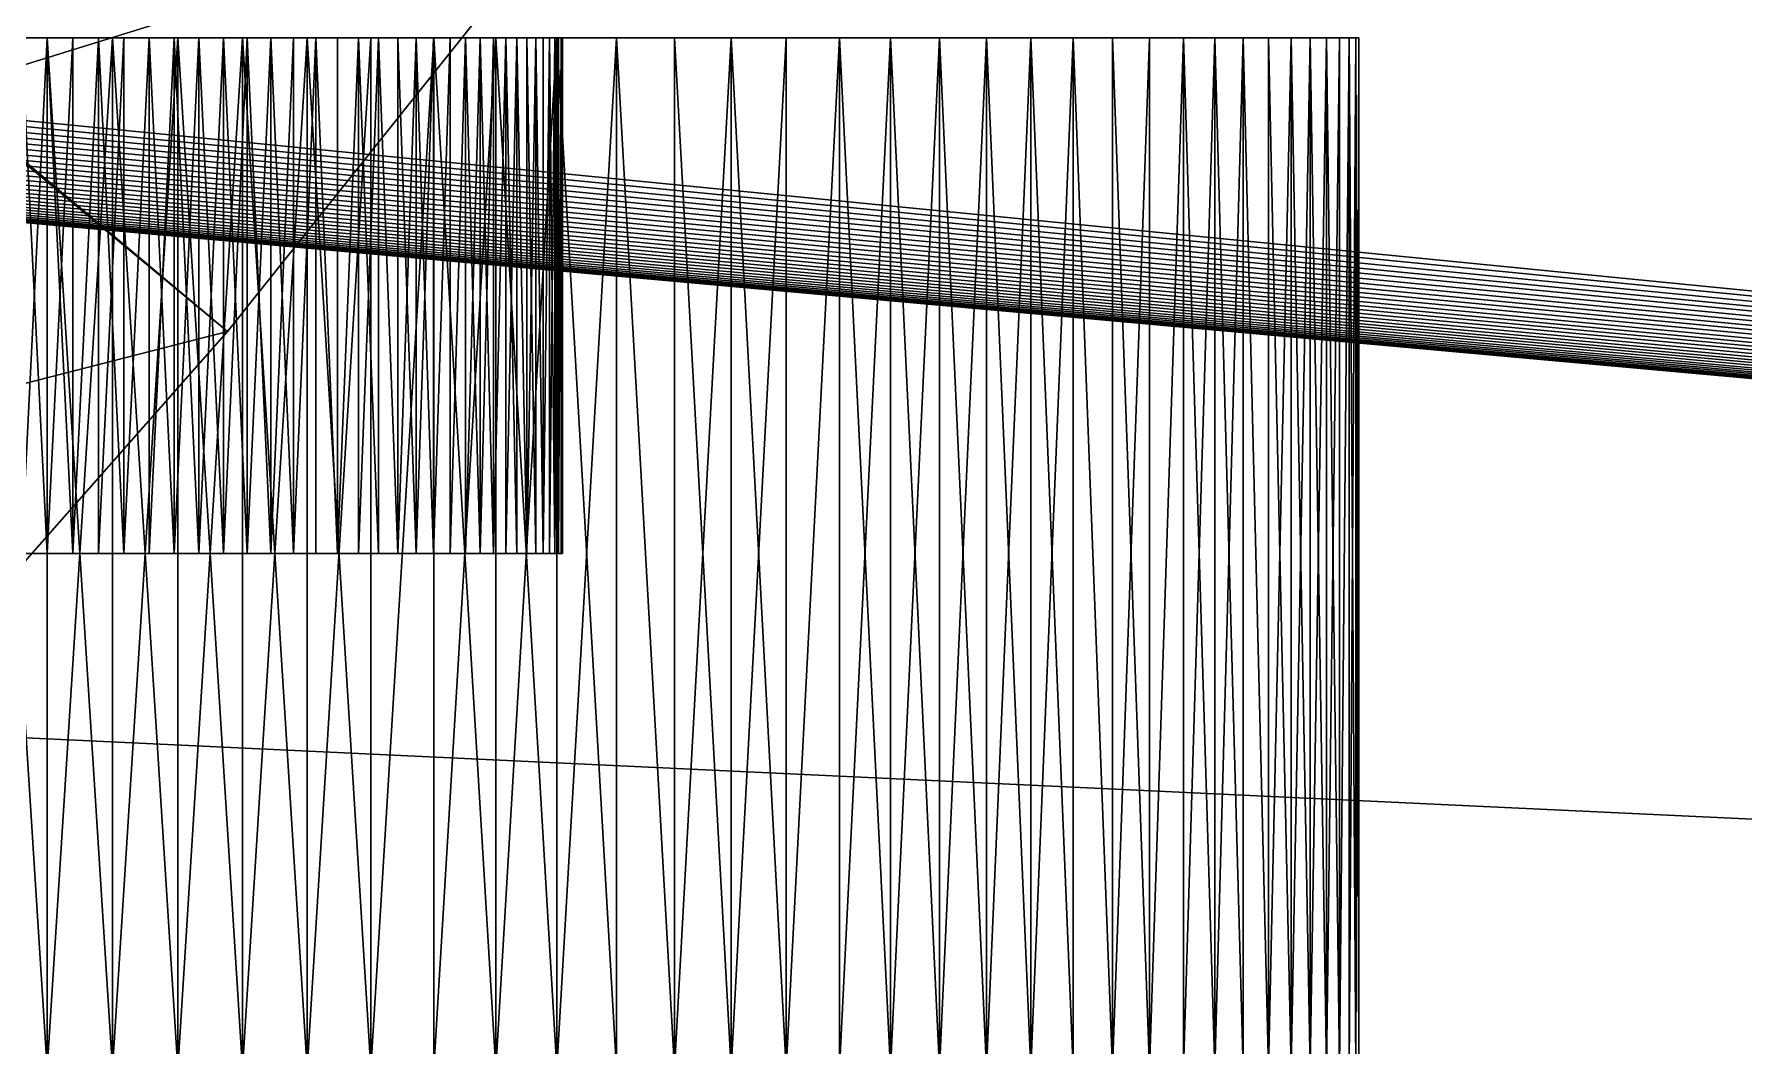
# Model space of a CAD drawing. Header units: millimetres. Extents: x 0 to 520, y -2 to 382.
# Drawn here: x 473.973 to 477.62, y 21.049 to 23.208 of the extents above; entities that cross this region are included whole.
import ezdxf

# ---------------------------------------------------------------- set-up
doc = ezdxf.new("R2010")
doc.units = ezdxf.units.MM

msp = doc.modelspace()

# ---------------------------------------------------------------- linework, layer by layer
at = {"layer": 'BRASS', "color": 52}
for points in [[(509.2, 369.2, 103), (10.8, 369.2, 103), (10.8, 10.8, 103)], [(509.2, 369.2, 103), (10.8, 10.8, 103), (509.2, 10.8, 103)], [(336.599, 36.5929, 86), (481.6847, 69.0037, 86), (499.5, 20.5, 86)], [(336.599, 36.5929, 86), (499.5, 20.5, 86), (336.5767, 36.5137, 86)], [(474.3851, 22.5731), (457.6853, 36.5859), (457.6127, 36.5036)], [(475.1312, 23.5087), (457.6853, 36.5859), (474.3851, 22.5731)], [(336.5767, 36.5137, 86), (499.5, 20.5, 86), (336.5505, 36.4357, 86)], [(474.3851, 22.5731), (457.6127, 36.5036), (473.5932, 21.6759)], [(336.5505, 36.4357, 86), (499.5, 20.5, 86), (336.5204, 36.3591, 86)], [(336.5204, 36.3591, 86), (499.5, 20.5, 86), (336.4866, 36.2841, 86)], [(336.4866, 36.2841, 86), (499.5, 20.5, 86), (336.4491, 36.2109, 86)], [(336.4491, 36.2109, 86), (499.5, 20.5, 86), (336.4079, 36.1396, 86)], [(336.4079, 36.1396, 86), (499.5, 20.5, 86), (336.3633, 36.0705, 86)], [(336.3633, 36.0705, 86), (499.5, 20.5, 86), (336.3153, 36.0037, 86)], [(336.3153, 36.0037, 86), (499.5, 20.5, 86), (336.264, 35.9394, 86)], [(336.264, 35.9394, 86), (499.5, 20.5, 86), (336.2095, 35.8777, 86)], [(336.2095, 35.8777, 86), (499.5, 20.5, 86), (336.1521, 35.8188, 86)], [(336.1521, 35.8188, 86), (499.5, 20.5, 86), (336.0918, 35.7629, 86)], [(336.0918, 35.7629, 86), (499.5, 20.5, 86), (336.0288, 35.71, 86)], [(336.0288, 35.71, 86), (499.5, 20.5, 86), (335.9632, 35.6603, 86)], [(335.9632, 35.6603, 86), (499.5, 20.5, 86), (335.8952, 35.614, 86)], [(335.8952, 35.614, 86), (499.5, 20.5, 86), (335.825, 35.5711, 86)], [(335.825, 35.5711, 86), (499.5, 20.5, 86), (335.7527, 35.5317, 86)], [(335.7527, 35.5317, 86), (499.5, 20.5, 86), (335.6786, 35.496, 86)], [(335.6786, 35.496, 86), (499.5, 20.5, 86), (335.6028, 35.4641, 86)], [(335.6028, 35.4641, 86), (499.5, 20.5, 86), (335.5255, 35.4359, 86)], [(335.5255, 35.4359, 86), (499.5, 20.5, 86), (335.4469, 35.4117, 86)], [(335.3672, 35.3914, 86), (499.5, 20.5, 86), (335.2865, 35.3751, 86)], [(335.4469, 35.4117, 86), (499.5, 20.5, 86), (335.3672, 35.3914, 86)], [(499.5, 20.5, 86), (20.5, 20.5, 86), (185.0411, 35.3505, 86)], [(499.5, 20.5, 86), (185.0411, 35.3505, 86), (334.9589, 35.3505, 86)], [(335.0411, 35.3505, 86), (499.5, 20.5, 86), (334.9589, 35.3505, 86)], [(335.1233, 35.3546, 86), (499.5, 20.5, 86), (335.0411, 35.3505, 86)], [(335.2052, 35.3628, 86), (499.5, 20.5, 86), (335.1233, 35.3546, 86)], [(335.2865, 35.3751, 86), (499.5, 20.5, 86), (335.2052, 35.3628, 86)], [(474.4935, 23.9917, -3), (475.1312, 23.5087, -3), (473.7722, 23.0873, -3)], [(474.4935, 23.9917, -3), (473.7722, 23.0873, -3), (473.7722, 23.0873, -4)], [(474.4935, 23.9917, -3), (473.7722, 23.0873, -4), (474.4935, 23.9917, -4)], [(475.1312, 23.5087, -4), (474.4935, 23.9917, -4), (473.7722, 23.0873, -4)], [(473.619, 23.2159, -13), (475.1312, 23.5087, -12), (474.3851, 22.5731, -12)], [(473.7722, 23.0873, -3), (475.1312, 23.5087, -3), (474.3851, 22.5731, -3)], [(475.1312, 23.5087, -4), (473.7722, 23.0873, -4), (474.3851, 22.5731, -4)], [(475.1312, 23.5087), (474.3851, 22.5731), (474.3851, 22.5731, -3)], [(475.1312, 23.5087), (474.3851, 22.5731, -3), (475.1312, 23.5087, -3)], [(475.1312, 23.5087, -4), (474.3851, 22.5731, -4), (474.3851, 22.5731, -12)], [(475.1312, 23.5087, -4), (474.3851, 22.5731, -12), (475.1312, 23.5087, -12)], [(473.619, 23.2159, -13), (474.3851, 22.5731, -12), (473.5932, 21.6759, -12)], [(473.7722, 23.0873, -3), (474.3851, 22.5731, -3), (473.0068, 22.22, -3)], [(474.3851, 22.5731, -4), (473.7722, 23.0873, -4), (473.0068, 22.22, -4)], [(473.0068, 22.22, -3), (474.3851, 22.5731, -3), (473.5932, 21.6759, -3)], [(474.3851, 22.5731, -4), (473.0068, 22.22, -4), (473.5932, 21.6759, -4)], [(473.5932, 21.6759), (473.5932, 21.6759, -3), (474.3851, 22.5731, -3)], [(474.3851, 22.5731), (473.5932, 21.6759), (474.3851, 22.5731, -3)], [(474.3851, 22.5731, -4), (473.5932, 21.6759, -4), (473.5932, 21.6759, -12)], [(474.3851, 22.5731, -4), (473.5932, 21.6759, -12), (474.3851, 22.5731, -12)]]:
    msp.add_3dface(points, dxfattribs=at)
at = {"layer": 'STEEL', "color": 8}
for points in [[(473.8604, 23.2, 42.2035), (474, 23.2, 42.2), (474, 21, 42.2)], [(473.8604, 23.2, 42.2035), (474, 21, 42.2), (473.8604, 21, 42.2035)], [(473.8604, 23.2, 47.7965), (473.8604, 21, 47.7965), (474, 21, 47.8)], [(474, 23.2, 47.8), (473.8604, 23.2, 47.7965), (474, 21, 47.8)], [(474, 23.2, 43.9), (474, 23.2, 42.2), (473.8604, 23.2, 42.2035)], [(474, 23.2, 43.9), (473.8604, 23.2, 42.2035), (473.9452, 23.2, 43.9014)], [(474, 23.2, 47.8), (473.9452, 23.2, 46.0986), (473.8604, 23.2, 47.7965)], [(474, 23.2, 47.8), (474, 23.2, 46.1), (473.9452, 23.2, 46.0986)], [(474, 23.2, 43.9), (473.9452, 23.2, 43.9014), (474, 22.1, 43.9)], [(474, 22.1, 43.9), (473.9452, 23.2, 43.9014), (473.9452, 22.1, 43.9014)], [(473.9452, 22.1, 46.0986), (474, 23.2, 46.1), (474, 22.1, 46.1)], [(473.9452, 23.2, 46.0986), (474, 23.2, 46.1), (473.9452, 22.1, 46.0986)], [(474.1396, 23.2, 47.7965), (474, 23.2, 47.8), (474, 21, 47.8)], [(474.1396, 23.2, 47.7965), (474, 21, 47.8), (474.1396, 21, 47.7965)], [(474, 23.2, 42.2), (474.1396, 23.2, 42.2035), (474.1396, 21, 42.2035)], [(474, 23.2, 42.2), (474.1396, 21, 42.2035), (474, 21, 42.2)], [(474.0548, 23.2, 43.9014), (474, 23.2, 42.2), (474, 23.2, 43.9)], [(474.0548, 23.2, 43.9014), (474.1396, 23.2, 42.2035), (474, 23.2, 42.2)], [(474, 23.2, 47.8), (474.0548, 23.2, 46.0986), (474, 23.2, 46.1)], [(474.1396, 23.2, 47.7965), (474.0548, 23.2, 46.0986), (474, 23.2, 47.8)], [(474, 23.2, 46.1), (474.0548, 23.2, 46.0986), (474, 22.1, 46.1)], [(474, 22.1, 46.1), (474.0548, 23.2, 46.0986), (474.0548, 22.1, 46.0986)], [(474.0548, 23.2, 43.9014), (474, 23.2, 43.9), (474.0548, 22.1, 43.9014)], [(474.0548, 22.1, 43.9014), (474, 23.2, 43.9), (474, 22.1, 43.9)], [(474.1095, 23.2, 43.9055), (474.1396, 23.2, 42.2035), (474.0548, 23.2, 43.9014)], [(474.2788, 23.2, 47.7861), (474.1095, 23.2, 46.0945), (474.0548, 23.2, 46.0986)], [(474.2788, 23.2, 47.7861), (474.0548, 23.2, 46.0986), (474.1396, 23.2, 47.7965)], [(474.0548, 22.1, 46.0986), (474.1095, 23.2, 46.0945), (474.1095, 22.1, 46.0945)], [(474.0548, 23.2, 46.0986), (474.1095, 23.2, 46.0945), (474.0548, 22.1, 46.0986)], [(474.1095, 22.1, 43.9055), (474.1095, 23.2, 43.9055), (474.0548, 22.1, 43.9014)], [(474.1095, 23.2, 43.9055), (474.0548, 23.2, 43.9014), (474.0548, 22.1, 43.9014)], [(474.1095, 23.2, 43.9055), (474.2788, 23.2, 42.2139), (474.1396, 23.2, 42.2035)], [(474.1639, 23.2, 43.9123), (474.2788, 23.2, 42.2139), (474.1095, 23.2, 43.9055)], [(474.4173, 23.2, 47.7687), (474.1639, 23.2, 46.0877), (474.1095, 23.2, 46.0945)], [(474.4173, 23.2, 47.7687), (474.1095, 23.2, 46.0945), (474.2788, 23.2, 47.7861)], [(474.1095, 22.1, 46.0945), (474.1639, 23.2, 46.0877), (474.1639, 22.1, 46.0877)], [(474.1095, 23.2, 46.0945), (474.1639, 23.2, 46.0877), (474.1095, 22.1, 46.0945)], [(474.1639, 22.1, 43.9123), (474.1095, 23.2, 43.9055), (474.1095, 22.1, 43.9055)], [(474.1639, 23.2, 43.9123), (474.1095, 23.2, 43.9055), (474.1639, 22.1, 43.9123)], [(474.2788, 23.2, 47.7861), (474.1396, 21, 47.7965), (474.2788, 21, 47.7861)], [(474.2788, 23.2, 47.7861), (474.1396, 23.2, 47.7965), (474.1396, 21, 47.7965)], [(474.1396, 23.2, 42.2035), (474.2788, 23.2, 42.2139), (474.2788, 21, 42.2139)], [(474.1396, 23.2, 42.2035), (474.2788, 21, 42.2139), (474.1396, 21, 42.2035)], [(474.1639, 23.2, 43.9123), (474.4173, 23.2, 42.2313), (474.2788, 23.2, 42.2139)], [(474.218, 23.2, 43.9218), (474.4173, 23.2, 42.2313), (474.1639, 23.2, 43.9123)], [(474.5548, 23.2, 47.7445), (474.218, 23.2, 46.0782), (474.1639, 23.2, 46.0877)], [(474.5548, 23.2, 47.7445), (474.1639, 23.2, 46.0877), (474.4173, 23.2, 47.7687)], [(474.1639, 22.1, 46.0877), (474.218, 23.2, 46.0782), (474.218, 22.1, 46.0782)], [(474.1639, 23.2, 46.0877), (474.218, 23.2, 46.0782), (474.1639, 22.1, 46.0877)], [(474.218, 22.1, 43.9218), (474.218, 23.2, 43.9218), (474.1639, 22.1, 43.9123)], [(474.218, 23.2, 43.9218), (474.1639, 23.2, 43.9123), (474.1639, 22.1, 43.9123)], [(474.218, 23.2, 43.9218), (474.5548, 23.2, 42.2555), (474.4173, 23.2, 42.2313)], [(474.2714, 23.2, 43.934), (474.5548, 23.2, 42.2555), (474.218, 23.2, 43.9218)], [(474.6909, 23.2, 47.7134), (474.2714, 23.2, 46.066), (474.218, 23.2, 46.0782)], [(474.6909, 23.2, 47.7134), (474.218, 23.2, 46.0782), (474.5548, 23.2, 47.7445)], [(474.218, 22.1, 46.0782), (474.2714, 23.2, 46.066), (474.2714, 22.1, 46.066)], [(474.218, 23.2, 46.0782), (474.2714, 23.2, 46.066), (474.218, 22.1, 46.0782)], [(474.2714, 22.1, 43.934), (474.218, 23.2, 43.9218), (474.218, 22.1, 43.9218)], [(474.2714, 23.2, 43.934), (474.218, 23.2, 43.9218), (474.2714, 22.1, 43.934)], [(474.2714, 23.2, 43.934), (474.6909, 23.2, 42.2866), (474.5548, 23.2, 42.2555)], [(474.3242, 23.2, 43.9489), (474.6909, 23.2, 42.2866), (474.2714, 23.2, 43.934)], [(474.8253, 23.2, 47.6756), (474.2714, 23.2, 46.066), (474.6909, 23.2, 47.7134)], [(474.8253, 23.2, 47.6756), (474.3242, 23.2, 46.0511), (474.2714, 23.2, 46.066)], [(474.2714, 22.1, 46.066), (474.3242, 23.2, 46.0511), (474.3242, 22.1, 46.0511)], [(474.2714, 23.2, 46.066), (474.3242, 23.2, 46.0511), (474.2714, 22.1, 46.066)], [(474.3242, 22.1, 43.9489), (474.2714, 23.2, 43.934), (474.2714, 22.1, 43.934)], [(474.3242, 23.2, 43.9489), (474.2714, 23.2, 43.934), (474.3242, 22.1, 43.9489)], [(474.4173, 23.2, 47.7687), (474.2788, 21, 47.7861), (474.4173, 21, 47.7687)], [(474.4173, 23.2, 47.7687), (474.2788, 23.2, 47.7861), (474.2788, 21, 47.7861)], [(474.2788, 23.2, 42.2139), (474.4173, 21, 42.2313), (474.2788, 21, 42.2139)], [(474.2788, 23.2, 42.2139), (474.4173, 23.2, 42.2313), (474.4173, 21, 42.2313)], [(474.3242, 23.2, 43.9489), (474.8253, 23.2, 42.3244), (474.6909, 23.2, 42.2866)], [(474.3762, 23.2, 43.9663), (474.8253, 23.2, 42.3244), (474.3242, 23.2, 43.9489)], [(474.8253, 23.2, 47.6756), (474.3762, 23.2, 46.0337), (474.3242, 23.2, 46.0511)], [(474.3242, 22.1, 46.0511), (474.3762, 23.2, 46.0337), (474.3762, 22.1, 46.0337)], [(474.3242, 23.2, 46.0511), (474.3762, 23.2, 46.0337), (474.3242, 22.1, 46.0511)], [(474.3762, 23.2, 43.9663), (474.3242, 23.2, 43.9489), (474.3762, 22.1, 43.9663)], [(474.3762, 22.1, 43.9663), (474.3242, 23.2, 43.9489), (474.3242, 22.1, 43.9489)], [(474.3762, 23.2, 43.9663), (474.9577, 23.2, 42.3689), (474.8253, 23.2, 42.3244)], [(474.4273, 23.2, 43.9864), (474.9577, 23.2, 42.3689), (474.3762, 23.2, 43.9663)], [(474.9577, 23.2, 47.6311), (474.4273, 23.2, 46.0136), (474.3762, 23.2, 46.0337)], [(474.9577, 23.2, 47.6311), (474.3762, 23.2, 46.0337), (474.8253, 23.2, 47.6756)], [(474.3762, 22.1, 46.0337), (474.4273, 23.2, 46.0136), (474.4273, 22.1, 46.0136)], [(474.3762, 23.2, 46.0337), (474.4273, 23.2, 46.0136), (474.3762, 22.1, 46.0337)], [(474.4273, 23.2, 43.9864), (474.3762, 23.2, 43.9663), (474.4273, 22.1, 43.9864)], [(474.4273, 22.1, 43.9864), (474.3762, 23.2, 43.9663), (474.3762, 22.1, 43.9663)], [(474.5548, 23.2, 47.7445), (474.4173, 21, 47.7687), (474.5548, 21, 47.7445)], [(474.5548, 23.2, 47.7445), (474.4173, 23.2, 47.7687), (474.4173, 21, 47.7687)], [(474.4173, 23.2, 42.2313), (474.5548, 21, 42.2555), (474.4173, 21, 42.2313)], [(474.4173, 23.2, 42.2313), (474.5548, 23.2, 42.2555), (474.5548, 21, 42.2555)], [(474.4273, 23.2, 43.9864), (475.0876, 23.2, 42.4199), (474.9577, 23.2, 42.3689)], [(474.4773, 23.2, 44.0089), (475.0876, 23.2, 42.4199), (474.4273, 23.2, 43.9864)], [(475.0876, 23.2, 47.5801), (474.4273, 23.2, 46.0136), (474.9577, 23.2, 47.6311)], [(475.0876, 23.2, 47.5801), (474.4773, 23.2, 45.9911), (474.4273, 23.2, 46.0136)], [(474.4273, 22.1, 46.0136), (474.4773, 23.2, 45.9911), (474.4773, 22.1, 45.9911)], [(474.4273, 23.2, 46.0136), (474.4773, 23.2, 45.9911), (474.4273, 22.1, 46.0136)], [(474.4773, 23.2, 44.0089), (474.4273, 23.2, 43.9864), (474.4773, 22.1, 44.0089)], [(474.4773, 22.1, 44.0089), (474.4273, 23.2, 43.9864), (474.4273, 22.1, 43.9864)], [(474.4773, 23.2, 44.0089), (475.2149, 23.2, 42.4773), (475.0876, 23.2, 42.4199)], [(474.5261, 23.2, 44.034), (475.2149, 23.2, 42.4773), (474.4773, 23.2, 44.0089)], [(475.2149, 23.2, 47.5227), (474.4773, 23.2, 45.9911), (475.0876, 23.2, 47.5801)], [(475.3391, 23.2, 47.459), (474.4773, 23.2, 45.9911), (475.2149, 23.2, 47.5227)], [(475.3391, 23.2, 47.459), (474.5261, 23.2, 45.966), (474.4773, 23.2, 45.9911)], [(474.4773, 22.1, 45.9911), (474.4773, 23.2, 45.9911), (474.5261, 22.1, 45.966)], [(474.4773, 23.2, 45.9911), (474.5261, 23.2, 45.966), (474.5261, 22.1, 45.966)], [(474.5261, 22.1, 44.034), (474.5261, 23.2, 44.034), (474.4773, 22.1, 44.0089)], [(474.5261, 23.2, 44.034), (474.4773, 23.2, 44.0089), (474.4773, 22.1, 44.0089)], [(474.5261, 23.2, 44.034), (475.3391, 23.2, 42.541), (475.2149, 23.2, 42.4773)], [(474.5736, 23.2, 44.0614), (475.3391, 23.2, 42.541), (474.5261, 23.2, 44.034)], [(475.46, 23.2, 47.3892), (474.5261, 23.2, 45.966), (475.3391, 23.2, 47.459)], [(475.46, 23.2, 47.3892), (474.5736, 23.2, 45.9386), (474.5261, 23.2, 45.966)], [(474.5261, 23.2, 45.966), (474.5736, 23.2, 45.9386), (474.5261, 22.1, 45.966)], [(474.5261, 22.1, 45.966), (474.5736, 23.2, 45.9386), (474.5736, 22.1, 45.9386)], [(474.5736, 22.1, 44.0614), (474.5736, 23.2, 44.0614), (474.5261, 22.1, 44.034)], [(474.5736, 23.2, 44.0614), (474.5261, 23.2, 44.034), (474.5261, 22.1, 44.034)], [(474.6909, 23.2, 47.7134), (474.5548, 21, 47.7445), (474.6909, 21, 47.7134)], [(474.6909, 23.2, 47.7134), (474.5548, 23.2, 47.7445), (474.5548, 21, 47.7445)], [(474.5548, 23.2, 42.2555), (474.6909, 21, 42.2866), (474.5548, 21, 42.2555)], [(474.5548, 23.2, 42.2555), (474.6909, 23.2, 42.2866), (474.6909, 21, 42.2866)], [(474.5736, 23.2, 44.0614), (475.46, 23.2, 42.6108), (475.3391, 23.2, 42.541)], [(474.6197, 23.2, 44.0911), (475.46, 23.2, 42.6108), (474.5736, 23.2, 44.0614)], [(475.46, 23.2, 47.3892), (474.6197, 23.2, 45.9089), (474.5736, 23.2, 45.9386)], [(474.5736, 22.1, 45.9386), (474.5736, 23.2, 45.9386), (474.6197, 22.1, 45.9089)], [(474.5736, 23.2, 45.9386), (474.6197, 23.2, 45.9089), (474.6197, 22.1, 45.9089)], [(474.6197, 23.2, 44.0911), (474.5736, 23.2, 44.0614), (474.6197, 22.1, 44.0911)], [(474.6197, 22.1, 44.0911), (474.5736, 23.2, 44.0614), (474.5736, 22.1, 44.0614)], [(474.6197, 23.2, 44.0911), (475.5773, 23.2, 42.6865), (475.46, 23.2, 42.6108)], [(474.6642, 23.2, 44.1232), (475.5773, 23.2, 42.6865), (474.6197, 23.2, 44.0911)], [(475.5773, 23.2, 47.3135), (474.6197, 23.2, 45.9089), (475.46, 23.2, 47.3892)], [(475.6907, 23.2, 47.232), (474.6197, 23.2, 45.9089), (475.5773, 23.2, 47.3135)], [(475.6907, 23.2, 47.232), (474.6642, 23.2, 45.8768), (474.6197, 23.2, 45.9089)], [(474.6197, 23.2, 45.9089), (474.6642, 23.2, 45.8768), (474.6197, 22.1, 45.9089)], [(474.6197, 22.1, 45.9089), (474.6642, 23.2, 45.8768), (474.6642, 22.1, 45.8768)], [(474.6642, 22.1, 44.1232), (474.6642, 23.2, 44.1232), (474.6197, 22.1, 44.0911)], [(474.6642, 23.2, 44.1232), (474.6197, 23.2, 44.0911), (474.6197, 22.1, 44.0911)], [(474.6642, 23.2, 44.1232), (475.6907, 23.2, 42.768), (475.5773, 23.2, 42.6865)], [(474.7071, 23.2, 44.1574), (475.6907, 23.2, 42.768), (474.6642, 23.2, 44.1232)], [(475.6907, 23.2, 47.232), (474.7071, 23.2, 45.8426), (474.6642, 23.2, 45.8768)], [(474.6642, 23.2, 45.8768), (474.7071, 23.2, 45.8426), (474.6642, 22.1, 45.8768)], [(474.6642, 22.1, 45.8768), (474.7071, 23.2, 45.8426), (474.7071, 22.1, 45.8426)], [(474.7071, 23.2, 44.1574), (474.6642, 23.2, 44.1232), (474.7071, 22.1, 44.1574)], [(474.7071, 22.1, 44.1574), (474.6642, 23.2, 44.1232), (474.6642, 22.1, 44.1232)], [(474.8253, 23.2, 47.6756), (474.6909, 21, 47.7134), (474.8253, 21, 47.6756)], [(474.8253, 23.2, 47.6756), (474.6909, 23.2, 47.7134), (474.6909, 21, 47.7134)], [(474.8253, 23.2, 42.3244), (474.8253, 21, 42.3244), (474.6909, 21, 42.2866)], [(474.6909, 23.2, 42.2866), (474.8253, 23.2, 42.3244), (474.6909, 21, 42.2866)], [(474.7071, 23.2, 44.1574), (475.7998, 23.2, 42.8551), (475.6907, 23.2, 42.768)], [(474.7482, 23.2, 44.1936), (475.7998, 23.2, 42.8551), (474.7071, 23.2, 44.1574)], [(475.7998, 23.2, 47.1449), (474.7071, 23.2, 45.8426), (475.6907, 23.2, 47.232)], [(475.9045, 23.2, 47.0525), (474.7482, 23.2, 45.8064), (474.7071, 23.2, 45.8426)], [(475.9045, 23.2, 47.0525), (474.7071, 23.2, 45.8426), (475.7998, 23.2, 47.1449)], [(474.7071, 22.1, 45.8426), (474.7071, 23.2, 45.8426), (474.7482, 22.1, 45.8064)], [(474.7071, 23.2, 45.8426), (474.7482, 23.2, 45.8064), (474.7482, 22.1, 45.8064)], [(474.7482, 23.2, 44.1936), (474.7071, 23.2, 44.1574), (474.7482, 22.1, 44.1936)], [(474.7482, 22.1, 44.1936), (474.7071, 23.2, 44.1574), (474.7071, 22.1, 44.1574)], [(474.7482, 23.2, 44.1936), (475.9045, 23.2, 42.9475), (475.7998, 23.2, 42.8551)], [(474.7875, 23.2, 44.2319), (475.9045, 23.2, 42.9475), (474.7482, 23.2, 44.1936)], [(476.0044, 23.2, 46.9551), (474.7875, 23.2, 45.7681), (474.7482, 23.2, 45.8064)], [(476.0044, 23.2, 46.9551), (474.7482, 23.2, 45.8064), (475.9045, 23.2, 47.0525)], [(474.7482, 23.2, 45.8064), (474.7875, 23.2, 45.7681), (474.7482, 22.1, 45.8064)], [(474.7482, 22.1, 45.8064), (474.7875, 23.2, 45.7681), (474.7875, 22.1, 45.7681)], [(474.7875, 23.2, 44.2319), (474.7482, 23.2, 44.1936), (474.7875, 22.1, 44.2319)], [(474.7875, 22.1, 44.2319), (474.7482, 23.2, 44.1936), (474.7482, 22.1, 44.1936)], [(476.0044, 23.2, 43.0449), (475.9045, 23.2, 42.9475), (474.7875, 23.2, 44.2319)], [(476.0994, 23.2, 43.1473), (476.0044, 23.2, 43.0449), (474.7875, 23.2, 44.2319)], [(476.0994, 23.2, 43.1473), (474.7875, 23.2, 44.2319), (474.8248, 23.2, 44.2721)], [(476.0044, 23.2, 46.9551), (474.8248, 23.2, 45.7279), (474.7875, 23.2, 45.7681)], [(474.7875, 23.2, 45.7681), (474.8248, 23.2, 45.7279), (474.7875, 22.1, 45.7681)], [(474.7875, 22.1, 45.7681), (474.8248, 23.2, 45.7279), (474.8248, 22.1, 45.7279)], [(474.8248, 23.2, 44.2721), (474.7875, 23.2, 44.2319), (474.8248, 22.1, 44.2721)], [(474.8248, 22.1, 44.2721), (474.7875, 23.2, 44.2319), (474.7875, 22.1, 44.2319)], [(476.0994, 23.2, 43.1473), (474.8248, 23.2, 44.2721), (474.86, 23.2, 44.3142)], [(476.0994, 23.2, 46.8527), (474.86, 23.2, 45.6858), (474.8248, 23.2, 45.7279)], [(476.0044, 23.2, 46.9551), (476.0994, 23.2, 46.8527), (474.8248, 23.2, 45.7279)], [(474.8248, 23.2, 45.7279), (474.86, 23.2, 45.6858), (474.8248, 22.1, 45.7279)], [(474.8248, 22.1, 45.7279), (474.86, 23.2, 45.6858), (474.86, 22.1, 45.6858)], [(474.86, 22.1, 44.3142), (474.86, 23.2, 44.3142), (474.8248, 22.1, 44.2721)], [(474.86, 23.2, 44.3142), (474.8248, 23.2, 44.2721), (474.8248, 22.1, 44.2721)], [(474.9577, 23.2, 47.6311), (474.8253, 21, 47.6756), (474.9577, 21, 47.6311)], [(474.9577, 23.2, 47.6311), (474.8253, 23.2, 47.6756), (474.8253, 21, 47.6756)], [(474.8253, 23.2, 42.3244), (474.9577, 23.2, 42.3689), (474.9577, 21, 42.3689)], [(474.8253, 23.2, 42.3244), (474.9577, 21, 42.3689), (474.8253, 21, 42.3244)], [(476.1891, 23.2, 43.2542), (476.0994, 23.2, 43.1473), (474.86, 23.2, 44.3142)], [(476.1891, 23.2, 43.2542), (474.86, 23.2, 44.3142), (474.8931, 23.2, 44.3579)], [(476.1891, 23.2, 46.7458), (474.8931, 23.2, 45.6421), (474.86, 23.2, 45.6858)], [(476.0994, 23.2, 46.8527), (476.1891, 23.2, 46.7458), (474.86, 23.2, 45.6858)], [(474.86, 23.2, 45.6858), (474.8931, 23.2, 45.6421), (474.86, 22.1, 45.6858)], [(474.86, 22.1, 45.6858), (474.8931, 23.2, 45.6421), (474.8931, 22.1, 45.6421)], [(474.8931, 22.1, 44.3579), (474.8931, 23.2, 44.3579), (474.86, 22.1, 44.3142)], [(474.8931, 23.2, 44.3579), (474.86, 23.2, 44.3142), (474.86, 22.1, 44.3142)], [(476.2734, 23.2, 43.3655), (476.1891, 23.2, 43.2542), (474.8931, 23.2, 44.3579)], [(476.3521, 23.2, 43.4809), (476.2734, 23.2, 43.3655), (474.8931, 23.2, 44.3579)], [(476.3521, 23.2, 43.4809), (474.8931, 23.2, 44.3579), (474.924, 23.2, 44.4032)], [(476.2734, 23.2, 46.6345), (474.924, 23.2, 45.5968), (474.8931, 23.2, 45.6421)], [(476.1891, 23.2, 46.7458), (476.2734, 23.2, 46.6345), (474.8931, 23.2, 45.6421)], [(474.8931, 23.2, 45.6421), (474.924, 23.2, 45.5968), (474.8931, 22.1, 45.6421)], [(474.8931, 22.1, 45.6421), (474.924, 23.2, 45.5968), (474.924, 22.1, 45.5968)], [(474.924, 23.2, 44.4032), (474.8931, 23.2, 44.3579), (474.924, 22.1, 44.4032)], [(474.924, 22.1, 44.4032), (474.8931, 23.2, 44.3579), (474.8931, 22.1, 44.3579)], [(476.4249, 23.2, 43.6), (474.924, 23.2, 44.4032), (474.9526, 23.2, 44.45)], [(476.4249, 23.2, 43.6), (476.3521, 23.2, 43.4809), (474.924, 23.2, 44.4032)], [(476.3521, 23.2, 46.5191), (474.9526, 23.2, 45.55), (474.924, 23.2, 45.5968)], [(476.2734, 23.2, 46.6345), (476.3521, 23.2, 46.5191), (474.924, 23.2, 45.5968)], [(474.924, 23.2, 45.5968), (474.9526, 23.2, 45.55), (474.924, 22.1, 45.5968)], [(474.924, 22.1, 45.5968), (474.9526, 23.2, 45.55), (474.9526, 22.1, 45.55)], [(474.9526, 23.2, 44.45), (474.924, 23.2, 44.4032), (474.9526, 22.1, 44.45)], [(474.9526, 22.1, 44.45), (474.924, 23.2, 44.4032), (474.924, 22.1, 44.4032)], [(476.4249, 23.2, 43.6), (474.9526, 23.2, 44.45), (474.9789, 23.2, 44.4982)], [(476.4249, 23.2, 46.4), (474.9789, 23.2, 45.5018), (474.9526, 23.2, 45.55)], [(476.3521, 23.2, 46.5191), (476.4249, 23.2, 46.4), (474.9526, 23.2, 45.55)], [(474.9526, 23.2, 45.55), (474.9789, 23.2, 45.5018), (474.9526, 22.1, 45.55)], [(474.9526, 22.1, 45.55), (474.9789, 23.2, 45.5018), (474.9789, 22.1, 45.5018)], [(474.9789, 22.1, 44.4982), (474.9789, 23.2, 44.4982), (474.9526, 22.1, 44.45)], [(474.9789, 23.2, 44.4982), (474.9526, 23.2, 44.45), (474.9526, 22.1, 44.45)], [(475.0876, 23.2, 47.5801), (474.9577, 21, 47.6311), (475.0876, 21, 47.5801)], [(475.0876, 23.2, 47.5801), (474.9577, 23.2, 47.6311), (474.9577, 21, 47.6311)], [(474.9577, 23.2, 42.3689), (475.0876, 23.2, 42.4199), (475.0876, 21, 42.4199)], [(474.9577, 23.2, 42.3689), (475.0876, 21, 42.4199), (474.9577, 21, 42.3689)], [(476.4916, 23.2, 43.7226), (476.4249, 23.2, 43.6), (474.9789, 23.2, 44.4982)], [(476.5522, 23.2, 43.8484), (476.4916, 23.2, 43.7226), (474.9789, 23.2, 44.4982)], [(476.5522, 23.2, 43.8484), (474.9789, 23.2, 44.4982), (475.0027, 23.2, 44.5476)], [(476.4916, 23.2, 46.2774), (475.0027, 23.2, 45.4524), (474.9789, 23.2, 45.5018)], [(476.4249, 23.2, 46.4), (476.4916, 23.2, 46.2774), (474.9789, 23.2, 45.5018)], [(474.9789, 22.1, 45.5018), (475.0027, 23.2, 45.4524), (475.0027, 22.1, 45.4524)], [(474.9789, 23.2, 45.5018), (475.0027, 23.2, 45.4524), (474.9789, 22.1, 45.5018)], [(475.0027, 23.2, 44.5476), (474.9789, 23.2, 44.4982), (475.0027, 22.1, 44.5476)], [(475.0027, 22.1, 44.5476), (474.9789, 23.2, 44.4982), (474.9789, 22.1, 44.4982)], [(476.5522, 23.2, 43.8484), (475.0027, 23.2, 44.5476), (475.024, 23.2, 44.5981)], [(476.5522, 23.2, 46.1516), (475.024, 23.2, 45.4019), (475.0027, 23.2, 45.4524)], [(476.4916, 23.2, 46.2774), (476.5522, 23.2, 46.1516), (475.0027, 23.2, 45.4524)], [(475.0027, 22.1, 45.4524), (475.0027, 23.2, 45.4524), (475.024, 22.1, 45.4019)], [(475.0027, 23.2, 45.4524), (475.024, 23.2, 45.4019), (475.024, 22.1, 45.4019)], [(475.024, 23.2, 44.5981), (475.0027, 23.2, 44.5476), (475.024, 22.1, 44.5981)], [(475.024, 22.1, 44.5981), (475.0027, 23.2, 44.5476), (475.0027, 22.1, 44.5476)], [(476.6064, 23.2, 43.977), (476.5522, 23.2, 43.8484), (475.024, 23.2, 44.5981)], [(476.6542, 23.2, 44.1082), (476.6064, 23.2, 43.977), (475.024, 23.2, 44.5981)], [(476.6542, 23.2, 44.1082), (475.024, 23.2, 44.5981), (475.0427, 23.2, 44.6497)], [(476.6542, 23.2, 45.8918), (475.0427, 23.2, 45.3503), (475.024, 23.2, 45.4019)], [(476.6064, 23.2, 46.023), (476.6542, 23.2, 45.8918), (475.024, 23.2, 45.4019)], [(476.5522, 23.2, 46.1516), (476.6064, 23.2, 46.023), (475.024, 23.2, 45.4019)], [(475.024, 22.1, 45.4019), (475.024, 23.2, 45.4019), (475.0427, 22.1, 45.3503)], [(475.024, 23.2, 45.4019), (475.0427, 23.2, 45.3503), (475.0427, 22.1, 45.3503)], [(475.0427, 22.1, 44.6497), (475.0427, 23.2, 44.6497), (475.024, 22.1, 44.5981)], [(475.0427, 23.2, 44.6497), (475.024, 23.2, 44.5981), (475.024, 22.1, 44.5981)], [(476.6542, 23.2, 44.1082), (475.0427, 23.2, 44.6497), (475.0589, 23.2, 44.7021)], [(476.6542, 23.2, 45.8918), (475.0589, 23.2, 45.2979), (475.0427, 23.2, 45.3503)], [(475.0427, 22.1, 45.3503), (475.0427, 23.2, 45.3503), (475.0589, 22.1, 45.2979)], [(475.0427, 23.2, 45.3503), (475.0589, 23.2, 45.2979), (475.0589, 22.1, 45.2979)], [(475.0589, 23.2, 44.7021), (475.0427, 23.2, 44.6497), (475.0589, 22.1, 44.7021)], [(475.0589, 22.1, 44.7021), (475.0427, 23.2, 44.6497), (475.0427, 22.1, 44.6497)], [(476.6953, 23.2, 44.2416), (476.6542, 23.2, 44.1082), (475.0589, 23.2, 44.7021)], [(476.7298, 23.2, 44.3769), (475.0589, 23.2, 44.7021), (475.0724, 23.2, 44.7552)], [(476.7298, 23.2, 44.3769), (476.6953, 23.2, 44.2416), (475.0589, 23.2, 44.7021)], [(476.6953, 23.2, 45.7584), (475.0724, 23.2, 45.2448), (475.0589, 23.2, 45.2979)], [(476.6542, 23.2, 45.8918), (476.6953, 23.2, 45.7584), (475.0589, 23.2, 45.2979)], [(475.0589, 22.1, 45.2979), (475.0724, 23.2, 45.2448), (475.0724, 22.1, 45.2448)], [(475.0589, 23.2, 45.2979), (475.0724, 23.2, 45.2448), (475.0589, 22.1, 45.2979)], [(475.0724, 22.1, 44.7552), (475.0724, 23.2, 44.7552), (475.0589, 22.1, 44.7021)], [(475.0724, 23.2, 44.7552), (475.0589, 23.2, 44.7021), (475.0589, 22.1, 44.7021)], [(476.7575, 23.2, 44.5138), (475.0724, 23.2, 44.7552), (475.0833, 23.2, 44.809)], [(476.7575, 23.2, 44.5138), (476.7298, 23.2, 44.3769), (475.0724, 23.2, 44.7552)], [(476.7298, 23.2, 45.6231), (475.0833, 23.2, 45.191), (475.0724, 23.2, 45.2448)], [(476.6953, 23.2, 45.7584), (476.7298, 23.2, 45.6231), (475.0724, 23.2, 45.2448)], [(475.0724, 22.1, 45.2448), (475.0833, 23.2, 45.191), (475.0833, 22.1, 45.191)], [(475.0724, 23.2, 45.2448), (475.0833, 23.2, 45.191), (475.0724, 22.1, 45.2448)], [(475.0833, 22.1, 44.809), (475.0724, 23.2, 44.7552), (475.0724, 22.1, 44.7552)], [(475.0833, 23.2, 44.809), (475.0724, 23.2, 44.7552), (475.0833, 22.1, 44.809)], [(476.7783, 23.2, 44.6518), (476.7575, 23.2, 44.5138), (475.0833, 23.2, 44.809)], [(476.7783, 23.2, 44.6518), (475.0833, 23.2, 44.809), (475.0915, 23.2, 44.8632)], [(476.7783, 23.2, 45.3482), (475.0915, 23.2, 45.1368), (475.0833, 23.2, 45.191)], [(476.7575, 23.2, 45.4862), (476.7783, 23.2, 45.3482), (475.0833, 23.2, 45.191)], [(476.7298, 23.2, 45.6231), (476.7575, 23.2, 45.4862), (475.0833, 23.2, 45.191)], [(475.0833, 22.1, 45.191), (475.0915, 23.2, 45.1368), (475.0915, 22.1, 45.1368)], [(475.0833, 23.2, 45.191), (475.0915, 23.2, 45.1368), (475.0833, 22.1, 45.191)], [(475.0915, 22.1, 44.8632), (475.0833, 23.2, 44.809), (475.0833, 22.1, 44.809)], [(475.0915, 23.2, 44.8632), (475.0833, 23.2, 44.809), (475.0915, 22.1, 44.8632)], [(475.2149, 23.2, 47.5227), (475.0876, 21, 47.5801), (475.2149, 21, 47.5227)], [(475.2149, 23.2, 47.5227), (475.0876, 23.2, 47.5801), (475.0876, 21, 47.5801)], [(475.0876, 23.2, 42.4199), (475.2149, 23.2, 42.4773), (475.2149, 21, 42.4773)], [(475.0876, 23.2, 42.4199), (475.2149, 21, 42.4773), (475.0876, 21, 42.4199)], [(476.7783, 23.2, 44.6518), (475.0915, 23.2, 44.8632), (475.0969, 23.2, 44.9178)], [(476.7783, 23.2, 45.3482), (475.0969, 23.2, 45.0822), (475.0915, 23.2, 45.1368)], [(475.0915, 22.1, 45.1368), (475.0969, 23.2, 45.0822), (475.0969, 22.1, 45.0822)], [(475.0915, 23.2, 45.1368), (475.0969, 23.2, 45.0822), (475.0915, 22.1, 45.1368)], [(475.0969, 22.1, 44.9178), (475.0969, 23.2, 44.9178), (475.0915, 22.1, 44.8632)], [(475.0969, 23.2, 44.9178), (475.0915, 23.2, 44.8632), (475.0915, 22.1, 44.8632)], [(476.7922, 23.2, 44.7908), (476.7783, 23.2, 44.6518), (475.0969, 23.2, 44.9178)], [(476.7991, 23.2, 44.9302), (476.7922, 23.2, 44.7908), (475.0969, 23.2, 44.9178)], [(476.7991, 23.2, 44.9302), (475.0969, 23.2, 44.9178), (475.0997, 23.2, 44.9726)], [(476.7922, 23.2, 45.2092), (475.0997, 23.2, 45.0274), (475.0969, 23.2, 45.0822)], [(476.7783, 23.2, 45.3482), (476.7922, 23.2, 45.2092), (475.0969, 23.2, 45.0822)], [(475.0969, 22.1, 45.0822), (475.0997, 23.2, 45.0274), (475.0997, 22.1, 45.0274)], [(475.0969, 23.2, 45.0822), (475.0997, 23.2, 45.0274), (475.0969, 22.1, 45.0822)], [(475.0997, 22.1, 44.9726), (475.0969, 23.2, 44.9178), (475.0969, 22.1, 44.9178)], [(475.0997, 23.2, 44.9726), (475.0969, 23.2, 44.9178), (475.0997, 22.1, 44.9726)], [(476.7991, 23.2, 45.0698), (475.0997, 23.2, 44.9726), (475.0997, 23.2, 45.0274)], [(476.7991, 23.2, 45.0698), (476.7991, 23.2, 44.9302), (475.0997, 23.2, 44.9726)], [(476.7922, 23.2, 45.2092), (476.7991, 23.2, 45.0698), (475.0997, 23.2, 45.0274)], [(475.0997, 22.1, 45.0274), (475.0997, 23.2, 44.9726), (475.0997, 22.1, 44.9726)], [(475.0997, 23.2, 45.0274), (475.0997, 23.2, 44.9726), (475.0997, 22.1, 45.0274)], [(475.2149, 23.2, 47.5227), (475.2149, 21, 47.5227), (475.3391, 21, 47.459)], [(475.3391, 23.2, 47.459), (475.2149, 23.2, 47.5227), (475.3391, 21, 47.459)], [(475.2149, 23.2, 42.4773), (475.3391, 23.2, 42.541), (475.3391, 21, 42.541)], [(475.2149, 23.2, 42.4773), (475.3391, 21, 42.541), (475.2149, 21, 42.4773)], [(475.46, 23.2, 47.3892), (475.3391, 23.2, 47.459), (475.3391, 21, 47.459)], [(475.46, 23.2, 47.3892), (475.3391, 21, 47.459), (475.46, 21, 47.3892)], [(475.3391, 23.2, 42.541), (475.46, 23.2, 42.6108), (475.46, 21, 42.6108)], [(475.3391, 23.2, 42.541), (475.46, 21, 42.6108), (475.3391, 21, 42.541)], [(475.5773, 23.2, 47.3135), (475.46, 23.2, 47.3892), (475.46, 21, 47.3892)], [(475.5773, 23.2, 47.3135), (475.46, 21, 47.3892), (475.5773, 21, 47.3135)], [(475.46, 23.2, 42.6108), (475.5773, 23.2, 42.6865), (475.5773, 21, 42.6865)], [(475.46, 23.2, 42.6108), (475.5773, 21, 42.6865), (475.46, 21, 42.6108)], [(475.6907, 23.2, 47.232), (475.5773, 23.2, 47.3135), (475.5773, 21, 47.3135)], [(475.6907, 23.2, 47.232), (475.5773, 21, 47.3135), (475.6907, 21, 47.232)], [(475.6907, 23.2, 42.768), (475.6907, 21, 42.768), (475.5773, 21, 42.6865)], [(475.5773, 23.2, 42.6865), (475.6907, 23.2, 42.768), (475.5773, 21, 42.6865)], [(475.7998, 23.2, 47.1449), (475.6907, 23.2, 47.232), (475.6907, 21, 47.232)], [(475.7998, 23.2, 47.1449), (475.6907, 21, 47.232), (475.7998, 21, 47.1449)], [(475.6907, 23.2, 42.768), (475.7998, 23.2, 42.8551), (475.7998, 21, 42.8551)], [(475.6907, 23.2, 42.768), (475.7998, 21, 42.8551), (475.6907, 21, 42.768)], [(475.7998, 23.2, 47.1449), (475.7998, 21, 47.1449), (475.9045, 21, 47.0525)], [(475.9045, 23.2, 47.0525), (475.7998, 23.2, 47.1449), (475.9045, 21, 47.0525)], [(475.9045, 23.2, 42.9475), (475.9045, 21, 42.9475), (475.7998, 21, 42.8551)], [(475.7998, 23.2, 42.8551), (475.9045, 23.2, 42.9475), (475.7998, 21, 42.8551)], [(476.0044, 23.2, 46.9551), (475.9045, 23.2, 47.0525), (475.9045, 21, 47.0525)], [(476.0044, 23.2, 46.9551), (475.9045, 21, 47.0525), (476.0044, 21, 46.9551)], [(475.9045, 23.2, 42.9475), (476.0044, 23.2, 43.0449), (476.0044, 21, 43.0449)], [(475.9045, 23.2, 42.9475), (476.0044, 21, 43.0449), (475.9045, 21, 42.9475)], [(476.0994, 23.2, 46.8527), (476.0044, 23.2, 46.9551), (476.0044, 21, 46.9551)], [(476.0994, 23.2, 46.8527), (476.0044, 21, 46.9551), (476.0994, 21, 46.8527)], [(476.0044, 23.2, 43.0449), (476.0994, 23.2, 43.1473), (476.0994, 21, 43.1473)], [(476.0044, 23.2, 43.0449), (476.0994, 21, 43.1473), (476.0044, 21, 43.0449)], [(476.1891, 23.2, 46.7458), (476.0994, 23.2, 46.8527), (476.0994, 21, 46.8527)], [(476.1891, 23.2, 46.7458), (476.0994, 21, 46.8527), (476.1891, 21, 46.7458)], [(476.0994, 23.2, 43.1473), (476.1891, 23.2, 43.2542), (476.1891, 21, 43.2542)], [(476.0994, 23.2, 43.1473), (476.1891, 21, 43.2542), (476.0994, 21, 43.1473)], [(476.1891, 23.2, 46.7458), (476.1891, 21, 46.7458), (476.2734, 21, 46.6345)], [(476.2734, 23.2, 46.6345), (476.1891, 23.2, 46.7458), (476.2734, 21, 46.6345)], [(476.1891, 23.2, 43.2542), (476.2734, 23.2, 43.3655), (476.2734, 21, 43.3655)], [(476.1891, 23.2, 43.2542), (476.2734, 21, 43.3655), (476.1891, 21, 43.2542)], [(476.3521, 23.2, 46.5191), (476.2734, 23.2, 46.6345), (476.2734, 21, 46.6345)], [(476.3521, 23.2, 46.5191), (476.2734, 21, 46.6345), (476.3521, 21, 46.5191)], [(476.2734, 23.2, 43.3655), (476.3521, 23.2, 43.4809), (476.3521, 21, 43.4809)], [(476.2734, 23.2, 43.3655), (476.3521, 21, 43.4809), (476.2734, 21, 43.3655)], [(476.4249, 23.2, 46.4), (476.3521, 23.2, 46.5191), (476.3521, 21, 46.5191)], [(476.4249, 23.2, 46.4), (476.3521, 21, 46.5191), (476.4249, 21, 46.4)], [(476.4249, 23.2, 43.6), (476.4249, 21, 43.6), (476.3521, 21, 43.4809)], [(476.3521, 23.2, 43.4809), (476.4249, 23.2, 43.6), (476.3521, 21, 43.4809)], [(476.4916, 23.2, 46.2774), (476.4249, 23.2, 46.4), (476.4249, 21, 46.4)], [(476.4916, 23.2, 46.2774), (476.4249, 21, 46.4), (476.4916, 21, 46.2774)], [(476.4249, 23.2, 43.6), (476.4916, 23.2, 43.7226), (476.4916, 21, 43.7226)], [(476.4249, 23.2, 43.6), (476.4916, 21, 43.7226), (476.4249, 21, 43.6)], [(476.5522, 23.2, 46.1516), (476.4916, 21, 46.2774), (476.5522, 21, 46.1516)], [(476.5522, 23.2, 46.1516), (476.4916, 23.2, 46.2774), (476.4916, 21, 46.2774)], [(476.4916, 23.2, 43.7226), (476.5522, 23.2, 43.8484), (476.5522, 21, 43.8484)], [(476.4916, 23.2, 43.7226), (476.5522, 21, 43.8484), (476.4916, 21, 43.7226)], [(476.5522, 23.2, 46.1516), (476.5522, 21, 46.1516), (476.6064, 21, 46.023)], [(476.6064, 23.2, 46.023), (476.5522, 23.2, 46.1516), (476.6064, 21, 46.023)], [(476.5522, 23.2, 43.8484), (476.6064, 23.2, 43.977), (476.6064, 21, 43.977)], [(476.5522, 23.2, 43.8484), (476.6064, 21, 43.977), (476.5522, 21, 43.8484)], [(476.6542, 23.2, 45.8918), (476.6064, 21, 46.023), (476.6542, 21, 45.8918)], [(476.6542, 23.2, 45.8918), (476.6064, 23.2, 46.023), (476.6064, 21, 46.023)], [(476.6064, 23.2, 43.977), (476.6542, 23.2, 44.1082), (476.6542, 21, 44.1082)], [(476.6064, 23.2, 43.977), (476.6542, 21, 44.1082), (476.6064, 21, 43.977)], [(476.6953, 23.2, 45.7584), (476.6542, 21, 45.8918), (476.6953, 21, 45.7584)], [(476.6953, 23.2, 45.7584), (476.6542, 23.2, 45.8918), (476.6542, 21, 45.8918)], [(476.6542, 23.2, 44.1082), (476.6953, 21, 44.2416), (476.6542, 21, 44.1082)], [(476.6542, 23.2, 44.1082), (476.6953, 23.2, 44.2416), (476.6953, 21, 44.2416)], [(476.6953, 23.2, 45.7584), (476.6953, 21, 45.7584), (476.7298, 21, 45.6231)], [(476.7298, 23.2, 45.6231), (476.6953, 23.2, 45.7584), (476.7298, 21, 45.6231)], [(476.7298, 23.2, 44.3769), (476.7298, 21, 44.3769), (476.6953, 21, 44.2416)], [(476.6953, 23.2, 44.2416), (476.7298, 23.2, 44.3769), (476.6953, 21, 44.2416)], [(476.7575, 23.2, 45.4862), (476.7298, 21, 45.6231), (476.7575, 21, 45.4862)], [(476.7575, 23.2, 45.4862), (476.7298, 23.2, 45.6231), (476.7298, 21, 45.6231)], [(476.7298, 23.2, 44.3769), (476.7575, 23.2, 44.5138), (476.7575, 21, 44.5138)], [(476.7298, 23.2, 44.3769), (476.7575, 21, 44.5138), (476.7298, 21, 44.3769)], [(476.7783, 23.2, 45.3482), (476.7575, 21, 45.4862), (476.7783, 21, 45.3482)], [(476.7783, 23.2, 45.3482), (476.7575, 23.2, 45.4862), (476.7575, 21, 45.4862)], [(476.7783, 23.2, 44.6518), (476.7783, 21, 44.6518), (476.7575, 21, 44.5138)], [(476.7575, 23.2, 44.5138), (476.7783, 23.2, 44.6518), (476.7575, 21, 44.5138)], [(476.7922, 23.2, 45.2092), (476.7783, 21, 45.3482), (476.7922, 21, 45.2092)], [(476.7922, 23.2, 45.2092), (476.7783, 23.2, 45.3482), (476.7783, 21, 45.3482)], [(476.7783, 23.2, 44.6518), (476.7922, 21, 44.7908), (476.7783, 21, 44.6518)], [(476.7783, 23.2, 44.6518), (476.7922, 23.2, 44.7908), (476.7922, 21, 44.7908)], [(476.7991, 23.2, 45.0698), (476.7922, 21, 45.2092), (476.7991, 21, 45.0698)], [(476.7991, 23.2, 45.0698), (476.7922, 23.2, 45.2092), (476.7922, 21, 45.2092)], [(476.7922, 23.2, 44.7908), (476.7991, 21, 44.9302), (476.7922, 21, 44.7908)], [(476.7922, 23.2, 44.7908), (476.7991, 23.2, 44.9302), (476.7991, 21, 44.9302)], [(476.7991, 23.2, 44.9302), (476.7991, 21, 45.0698), (476.7991, 21, 44.9302)], [(476.7991, 23.2, 44.9302), (476.7991, 23.2, 45.0698), (476.7991, 21, 45.0698)], [(475.024, 22.1, 45.4019), (472.9003, 22.1, 45.0274), (472.9085, 22.1, 45.1368)], [(475.024, 22.1, 45.4019), (472.9031, 22.1, 44.9178), (472.9003, 22.1, 45.0274)], [(475.024, 22.1, 45.4019), (472.9167, 22.1, 44.809), (472.9031, 22.1, 44.9178)], [(474.8931, 22.1, 45.6421), (475.024, 22.1, 45.4019), (472.9085, 22.1, 45.1368)], [(474.8931, 22.1, 45.6421), (472.9085, 22.1, 45.1368), (472.9411, 22.1, 45.2979)], [(475.0969, 22.1, 45.0822), (472.9276, 22.1, 44.7552), (472.9167, 22.1, 44.809)], [(475.024, 22.1, 45.4019), (475.0969, 22.1, 45.0822), (472.9167, 22.1, 44.809)], [(475.0997, 22.1, 44.9726), (472.9411, 22.1, 44.7021), (472.9276, 22.1, 44.7552)], [(475.0969, 22.1, 45.0822), (475.0997, 22.1, 44.9726), (472.9276, 22.1, 44.7552)], [(475.0997, 22.1, 44.9726), (472.9973, 22.1, 44.5476), (472.9411, 22.1, 44.7021)], [(474.8248, 22.1, 45.7279), (472.9411, 22.1, 45.2979), (473.0211, 22.1, 45.5018)], [(474.8248, 22.1, 45.7279), (474.8931, 22.1, 45.6421), (472.9411, 22.1, 45.2979)], [(475.0969, 22.1, 44.9178), (473.0211, 22.1, 44.4982), (472.9973, 22.1, 44.5476)], [(475.0997, 22.1, 44.9726), (475.0969, 22.1, 44.9178), (472.9973, 22.1, 44.5476)], [(475.0589, 22.1, 44.7021), (473.0474, 22.1, 44.45), (473.0211, 22.1, 44.4982)], [(475.0969, 22.1, 44.9178), (475.0589, 22.1, 44.7021), (473.0211, 22.1, 44.4982)], [(474.7875, 22.1, 45.7681), (473.0211, 22.1, 45.5018), (473.0474, 22.1, 45.55)], [(474.7875, 22.1, 45.7681), (474.8248, 22.1, 45.7279), (473.0211, 22.1, 45.5018)], [(475.0589, 22.1, 44.7021), (473.076, 22.1, 44.4032), (473.0474, 22.1, 44.45)], [(474.7875, 22.1, 45.7681), (473.0474, 22.1, 45.55), (473.076, 22.1, 45.5968)], [(475.0589, 22.1, 44.7021), (473.1069, 22.1, 44.3579), (473.076, 22.1, 44.4032)], [(474.7875, 22.1, 45.7681), (473.076, 22.1, 45.5968), (473.14, 22.1, 45.6858)], [(475.024, 22.1, 44.5981), (473.14, 22.1, 44.3142), (473.1069, 22.1, 44.3579)], [(475.0589, 22.1, 44.7021), (475.024, 22.1, 44.5981), (473.1069, 22.1, 44.3579)], [(475.024, 22.1, 44.5981), (473.2125, 22.1, 44.2319), (473.14, 22.1, 44.3142)], [(474.7875, 22.1, 45.7681), (473.14, 22.1, 45.6858), (473.2125, 22.1, 45.7681)], [(474.8931, 22.1, 44.3579), (473.2518, 22.1, 44.1936), (473.2125, 22.1, 44.2319)], [(475.024, 22.1, 44.5981), (474.8931, 22.1, 44.3579), (473.2125, 22.1, 44.2319)], [(474.7875, 22.1, 45.7681), (473.2125, 22.1, 45.7681), (473.2518, 22.1, 45.8064)], [(474.8931, 22.1, 44.3579), (473.2929, 22.1, 44.1574), (473.2518, 22.1, 44.1936)], [(474.7875, 22.1, 45.7681), (473.2518, 22.1, 45.8064), (473.9452, 22.1, 46.0986)], [(474.8931, 22.1, 44.3579), (473.3358, 22.1, 44.1232), (473.2929, 22.1, 44.1574)], [(474.8931, 22.1, 44.3579), (473.4264, 22.1, 44.0614), (473.3358, 22.1, 44.1232)], [(474.8931, 22.1, 44.3579), (473.4739, 22.1, 44.034), (473.4264, 22.1, 44.0614)], [(474.8931, 22.1, 44.3579), (473.5227, 22.1, 44.0089), (473.4739, 22.1, 44.034)], [(474.8931, 22.1, 44.3579), (473.5727, 22.1, 43.9864), (473.5227, 22.1, 44.0089)], [(474.8931, 22.1, 44.3579), (473.6238, 22.1, 43.9663), (473.5727, 22.1, 43.9864)], [(474.8248, 22.1, 44.2721), (473.6758, 22.1, 43.9489), (473.6238, 22.1, 43.9663)], [(474.8931, 22.1, 44.3579), (474.8248, 22.1, 44.2721), (473.6238, 22.1, 43.9663)], [(474.8248, 22.1, 44.2721), (473.7286, 22.1, 43.934), (473.6758, 22.1, 43.9489)], [(474.8248, 22.1, 44.2721), (473.782, 22.1, 43.9218), (473.7286, 22.1, 43.934)], [(474.8248, 22.1, 44.2721), (473.8361, 22.1, 43.9123), (473.782, 22.1, 43.9218)], [(474.8248, 22.1, 44.2721), (473.8905, 22.1, 43.9055), (473.8361, 22.1, 43.9123)], [(474.8248, 22.1, 44.2721), (473.9452, 22.1, 43.9014), (473.8905, 22.1, 43.9055)], [(474.8248, 22.1, 44.2721), (474, 22.1, 43.9), (473.9452, 22.1, 43.9014)], [(474.1639, 22.1, 46.0877), (473.9452, 22.1, 46.0986), (474, 22.1, 46.1)], [(474.3242, 22.1, 46.0511), (473.9452, 22.1, 46.0986), (474.1639, 22.1, 46.0877)], [(474.4273, 22.1, 46.0136), (473.9452, 22.1, 46.0986), (474.3242, 22.1, 46.0511)], [(474.7875, 22.1, 45.7681), (473.9452, 22.1, 46.0986), (474.4273, 22.1, 46.0136)], [(474.8248, 22.1, 44.2721), (474.0548, 22.1, 43.9014), (474, 22.1, 43.9)], [(474.1639, 22.1, 46.0877), (474, 22.1, 46.1), (474.0548, 22.1, 46.0986)], [(474.8248, 22.1, 44.2721), (474.1095, 22.1, 43.9055), (474.0548, 22.1, 43.9014)], [(474.1639, 22.1, 46.0877), (474.0548, 22.1, 46.0986), (474.1095, 22.1, 46.0945)], [(474.8248, 22.1, 44.2721), (474.1639, 22.1, 43.9123), (474.1095, 22.1, 43.9055)], [(474.8248, 22.1, 44.2721), (474.218, 22.1, 43.9218), (474.1639, 22.1, 43.9123)], [(474.2714, 22.1, 46.066), (474.1639, 22.1, 46.0877), (474.218, 22.1, 46.0782)], [(474.3242, 22.1, 46.0511), (474.1639, 22.1, 46.0877), (474.2714, 22.1, 46.066)], [(474.8248, 22.1, 44.2721), (474.2714, 22.1, 43.934), (474.218, 22.1, 43.9218)], [(474.7482, 22.1, 44.1936), (474.3242, 22.1, 43.9489), (474.2714, 22.1, 43.934)], [(474.8248, 22.1, 44.2721), (474.7482, 22.1, 44.1936), (474.2714, 22.1, 43.934)], [(474.7482, 22.1, 44.1936), (474.3762, 22.1, 43.9663), (474.3242, 22.1, 43.9489)], [(474.4273, 22.1, 46.0136), (474.3242, 22.1, 46.0511), (474.3762, 22.1, 46.0337)], [(474.4773, 22.1, 44.0089), (474.4273, 22.1, 43.9864), (474.3762, 22.1, 43.9663)], [(474.7482, 22.1, 44.1936), (474.4773, 22.1, 44.0089), (474.3762, 22.1, 43.9663)], [(474.5736, 22.1, 45.9386), (474.4273, 22.1, 46.0136), (474.4773, 22.1, 45.9911)], [(474.7875, 22.1, 45.7681), (474.4273, 22.1, 46.0136), (474.5736, 22.1, 45.9386)], [(474.5736, 22.1, 44.0614), (474.5261, 22.1, 44.034), (474.4773, 22.1, 44.0089)], [(474.6197, 22.1, 44.0911), (474.5736, 22.1, 44.0614), (474.4773, 22.1, 44.0089)], [(474.6642, 22.1, 44.1232), (474.6197, 22.1, 44.0911), (474.4773, 22.1, 44.0089)], [(474.7482, 22.1, 44.1936), (474.6642, 22.1, 44.1232), (474.4773, 22.1, 44.0089)], [(474.5736, 22.1, 45.9386), (474.4773, 22.1, 45.9911), (474.5261, 22.1, 45.966)], [(474.7875, 22.1, 45.7681), (474.5736, 22.1, 45.9386), (474.6197, 22.1, 45.9089)], [(474.7071, 22.1, 45.8426), (474.6197, 22.1, 45.9089), (474.6642, 22.1, 45.8768)], [(474.7482, 22.1, 45.8064), (474.6197, 22.1, 45.9089), (474.7071, 22.1, 45.8426)], [(474.7875, 22.1, 45.7681), (474.6197, 22.1, 45.9089), (474.7482, 22.1, 45.8064)], [(474.7482, 22.1, 44.1936), (474.7071, 22.1, 44.1574), (474.6642, 22.1, 44.1232)], [(474.8248, 22.1, 44.2721), (474.7875, 22.1, 44.2319), (474.7482, 22.1, 44.1936)], [(474.8931, 22.1, 44.3579), (474.86, 22.1, 44.3142), (474.8248, 22.1, 44.2721)], [(474.8248, 22.1, 45.7279), (474.86, 22.1, 45.6858), (474.8931, 22.1, 45.6421)], [(474.9789, 22.1, 44.4982), (474.924, 22.1, 44.4032), (474.8931, 22.1, 44.3579)], [(475.024, 22.1, 44.5981), (474.9789, 22.1, 44.4982), (474.8931, 22.1, 44.3579)], [(474.8931, 22.1, 45.6421), (474.924, 22.1, 45.5968), (475.024, 22.1, 45.4019)], [(474.9789, 22.1, 44.4982), (474.9526, 22.1, 44.45), (474.924, 22.1, 44.4032)], [(474.924, 22.1, 45.5968), (474.9526, 22.1, 45.55), (474.9789, 22.1, 45.5018)], [(474.924, 22.1, 45.5968), (474.9789, 22.1, 45.5018), (475.0027, 22.1, 45.4524)], [(474.924, 22.1, 45.5968), (475.0027, 22.1, 45.4524), (475.024, 22.1, 45.4019)], [(475.024, 22.1, 44.5981), (475.0027, 22.1, 44.5476), (474.9789, 22.1, 44.4982)], [(475.0589, 22.1, 44.7021), (475.0427, 22.1, 44.6497), (475.024, 22.1, 44.5981)], [(475.024, 22.1, 45.4019), (475.0427, 22.1, 45.3503), (475.0969, 22.1, 45.0822)], [(475.0427, 22.1, 45.3503), (475.0589, 22.1, 45.2979), (475.0724, 22.1, 45.2448)], [(475.0427, 22.1, 45.3503), (475.0724, 22.1, 45.2448), (475.0833, 22.1, 45.191)], [(475.0427, 22.1, 45.3503), (475.0833, 22.1, 45.191), (475.0915, 22.1, 45.1368)], [(475.0427, 22.1, 45.3503), (475.0915, 22.1, 45.1368), (475.0969, 22.1, 45.0822)], [(475.0833, 22.1, 44.809), (475.0724, 22.1, 44.7552), (475.0589, 22.1, 44.7021)], [(475.0969, 22.1, 44.9178), (475.0833, 22.1, 44.809), (475.0589, 22.1, 44.7021)], [(475.0969, 22.1, 44.9178), (475.0915, 22.1, 44.8632), (475.0833, 22.1, 44.809)], [(475.0969, 22.1, 45.0822), (475.0997, 22.1, 45.0274), (475.0997, 22.1, 44.9726)]]:
    msp.add_3dface(points, dxfattribs=at)

doc.saveas('drawing.dxf')
